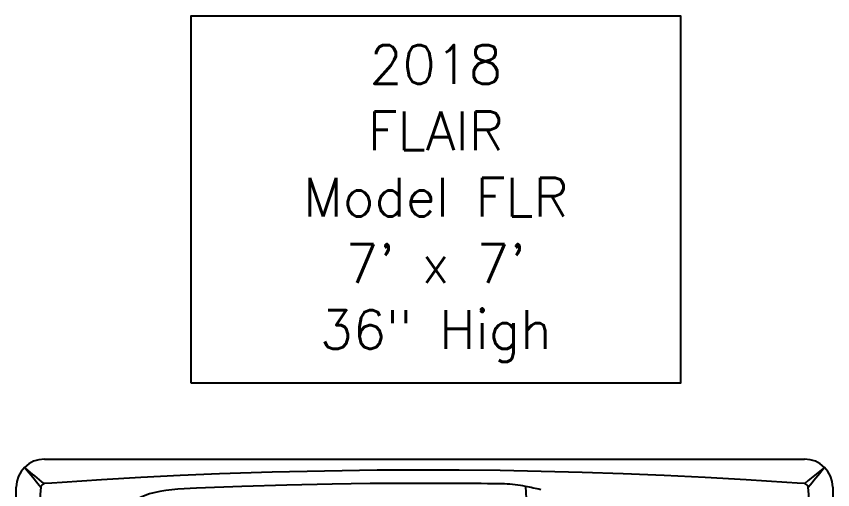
# Model space of a CAD drawing. Extents: x 527 to 611, y 788 to 934.
# Drawn here: x 526.9 to 611.3, y 884.6 to 933.6 of the extents above; entities that cross this region are included whole.
import ezdxf
from ezdxf.enums import TextEntityAlignment as Align

# ---------------------------------------------------------------- set-up
doc = ezdxf.new("R2010")
doc.units = 0
doc.header["$MEASUREMENT"] = 0
doc.layers.add('1', color=4, linetype='Continuous')
doc.layers.add('DIM', color=3, linetype='Continuous')
doc.styles.add('SIMPLEX', font='simplex')

# ---------------------------------------------------------------- blocks, each defined once
blk = doc.blocks.new('2018 FLAIR')
at = {"layer": '1', "linetype": 'Continuous', "lineweight": 25}
for p, q in [((2.898, 84.42), (81.522, 84.42)), ((0.898, 83.517), (0.903, 83.522)), ((0.946, 83.464), (0.956, 83.474)), ((83.474, 83.464), (83.464, 83.474)), ((83.517, 83.522), (83.522, 83.517)), ((0, 2.898), (0, 81.522)), ((50.511, 81.817), (50.498, 81.855)), ((50.511, 81.817), (50.509, 81.817)), ((84.42, 81.522), (84.42, 2.898))]:
    blk.add_line(p, q, dxfattribs=at)
at = {"layer": '1', "linetype": 'Continuous', "lineweight": 25, "flags": 128}
for points in [[(0.946, 83.464), (0.958, 83.451), (1.115, 83.257), (1.695, 82.544), (2.227, 81.902), (2.538, 81.536)], [(79.692, 82.011), (75.46, 82.285), (71.226, 82.526), (66.989, 82.733), (62.751, 82.906), (58.512, 83.046), (54.271, 83.154), (50.031, 83.229), (45.789, 83.272), (41.547, 83.282), (37.306, 83.261), (31.874, 83.188), (26.443, 83.062), (21.014, 82.882), (16.94, 82.71), (12.867, 82.508), (8.796, 82.275), (4.727, 82.011)], [(83.464, 83.474), (83.451, 83.462), (83.257, 83.305), (82.544, 82.725), (81.902, 82.193), (81.536, 81.882)], [(4.727, 82.011), (3.674, 81.938), (2.884, 81.882)], [(50.498, 81.855), (50.197, 81.859), (49.951, 81.862), (49.758, 81.865), (49.619, 81.866), (49.534, 81.867), (49.502, 81.868), (49.459, 81.868), (49.402, 81.869), (49.346, 81.87), (49.29, 81.871), (49.234, 81.871), (49.179, 81.872), (49.124, 81.873), (49.069, 81.873), (48.733, 81.878), (48.054, 81.885), (47.364, 81.892), (44.902, 81.91), (40.505, 81.914), (36.579, 81.887), (32.653, 81.833), (27.98, 81.732), (23.309, 81.591), (18.638, 81.41)], [(81.536, 81.882), (80.745, 81.938), (79.692, 82.011)], [(2.538, 81.536), (2.482, 80.745), (2.409, 79.692)], [(18.638, 81.41), (17.994, 81.382), (17.349, 81.351), (16.706, 81.31), (16.07, 81.254), (15.444, 81.179), (14.83, 81.078), (14.233, 80.946), (13.777, 80.818), (13.335, 80.664), (12.908, 80.482), (12.498, 80.271), (12.106, 80.026), (11.735, 79.746), (11.385, 79.427)], [(52.66, 81.596), (52.69, 80.975), (52.719, 80.358), (52.745, 79.751), (52.767, 79.16), (52.78, 78.71), (52.788, 78.278), (52.791, 77.868), (52.787, 77.486)], [(82.011, 79.693), (81.938, 80.746), (81.882, 81.536)]]:
    blk.add_lwpolyline(points, dxfattribs=at)
at = {"layer": '1', "linetype": 'Continuous', "lineweight": 25}
for centre, radius, start, end in [((2.898, 81.522), 2.898, 90.00004, 179.99996), ((81.522, 81.522), 2.898, 0.00004, 89.99996), ((1.453, 83.979), 0.722, 219.78469, 225.41732), ((0.44, 82.965), 0.725, 44.58953, 50.20289), ((-71.27, -6.007), 114.993, 49.84488, 51.0904), ((-6.007, 155.69), 114.993, 319.84488, 321.0904), ((83.979, 82.967), 0.722, 129.78469, 135.41732), ((82.965, 83.98), 0.725, 314.58953, 320.20289), ((2.994, 81.426), 0.47, 103.60052, 166.39948), ((50.179, 70.01), 11.849, 77.91146, 88.45612), ((-5.162, -193.974), 281.571, 77.8211, 78.14981), ((81.426, 81.426), 0.47, 13.62032, 76.37968)]:
    blk.add_arc(centre, radius, start, end, dxfattribs=at)

msp = doc.modelspace()

# ---------------------------------------------------------------- linework, layer by layer
at = {"layer": 'DIM', "color": 4}
msp.add_lwpolyline([(544.936, 895.675), (595.602, 895.675), (595.602, 933.58), (544.936, 933.58)], close=True, dxfattribs=at)

# ---------------------------------------------------------------- block references
at = {"layer": '1'}
msp.add_blockref('2018 FLAIR', (526.895, 803.362), dxfattribs=at)

# ---------------------------------------------------------------- texts
at = {"layer": 'DIM', "style": 'SIMPLEX'}
for s, p in [('2018', (570.269, 926.604)), ('FLAIR', (570.269, 919.747)), ('Model FLR', (570.269, 912.89)), ("7' x 7'", (570.269, 906.032)), ('36" High', (570.269, 899.175))]:
    msp.add_text(s, height=4, dxfattribs=at).set_placement(p, align=Align.CENTER)

doc.saveas('drawing.dxf')
